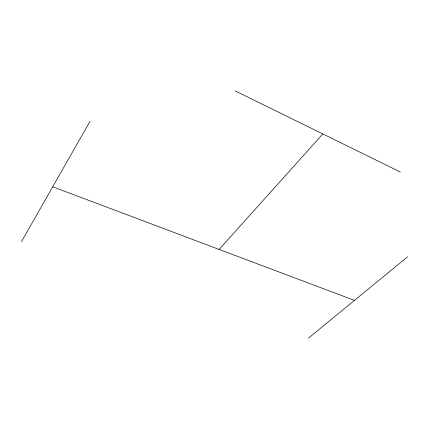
<?xml version="1.0" encoding="UTF-8"?>
<svg xmlns="http://www.w3.org/2000/svg" width="429" height="429" viewBox="0 0 429 429"><rect width="100%" height="100%" fill="white"/><g stroke="black" fill="none" stroke-linecap="round" stroke-linejoin="round"><path stroke-width="0.64" d="M21.45 241.677L90.026 121.305M219.133 249.431L322.833 133.945M308.489 338.111L407.55 256.826M52.719 186.792L354.472 300.38M235.178 90.889L400.391 172.045"/></g></svg>
